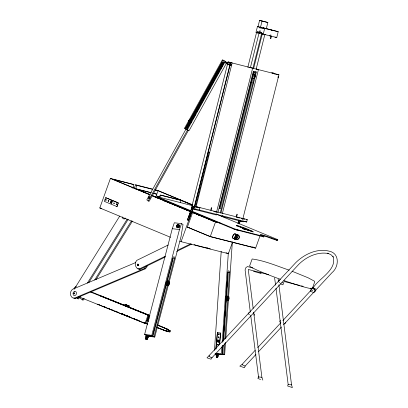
<?xml version="1.0" encoding="UTF-8"?>
<svg xmlns="http://www.w3.org/2000/svg" width="408" height="408" viewBox="0 0 408 408"><rect width="100%" height="100%" fill="white"/><g stroke="black" fill="none" stroke-linecap="round" stroke-linejoin="round"><path stroke-width="0.61" d="M125.613 306.117L125.797 304.904L124.945 304.501L124.899 305.786L126.97 306.617L128.535 307.015L129.311 305.98L124.945 304.501M227.802 296.606L229.449 272.488L229.296 271.218L228.75 270.708L228.138 271.254L227.812 272.544L223.135 341.083L225.961 299.752L225.69 298.432L226.119 297.065L227.542 296.162L228.924 296.856L229.214 298.467L228.699 300.104L227.231 300.757L225.935 299.773L227.231 300.757L228.251 300.053M166.051 284.101L166.082 282.632L166.724 281.515L168.698 281.153L169.412 282.3L169.371 284.055L168.601 285.401L167.55 285.539L166.643 285.054L166.051 284.101L167.096 285.483M167.55 285.539L166.836 284.391L166.877 282.632L167.647 281.291L168.698 281.153M222.62 348.692L222.569 349.212M214.455 350.411L221.207 251.384M215.434 353.731L221.411 354.44L221.932 346.82M222.233 342.378L228.337 252.868M222.834 345.525L222.227 354.414L221.411 354.44M222.839 345.515L222.243 354.231L224.686 354.333L225.502 342.312M226.134 297.213L227.822 272.34L228.149 273.916L226.552 297.31M222.671 354.215L223.278 345.367M223.579 340.94L226.379 299.839M223.864 354.358L224.599 343.572M224.905 339.125L227.542 300.416M225.762 338.518L228.393 299.926M228.608 296.764L232.274 242.995M145.86 339.191L146.074 335.59L147.844 335.799L148.742 336.309L147.166 339.543L145.85 339.206L147.155 339.558M217.586 340.063L217.367 341.884L217.372 341.618L218.851 342.077L219.071 340.257L217.505 340.063L217.464 340.415L218.443 340.542L219.071 340.257M218.351 341.746L218.443 340.542M218.851 342.077L218.989 340.262L217.505 340.063L217.367 341.884L218.933 342.077M145.88 339.252L146.074 335.59L146.156 339.165M215.847 349.095L217.408 332.561L215.929 349.095M217.515 344.908L217.974 344.281L218.224 345L217.515 344.908L217.974 344.281M218.55 337.839L218.173 337.574L218.55 336.952L218.923 337.222L218.469 337.844L218.882 337.666M218.469 334.285L218.923 333.662L219.178 334.376L218.469 334.285L218.764 334.555M218.627 336.952L218.173 337.574M218.55 334.285L218.51 333.841M217.892 344.286L218.224 345M218.805 337.671L218.55 336.952M219.468 344.678L220.59 333.045L219.55 344.678M217.25 357.347L217.694 353.823C214.705 358.622 219.045 358.515 218.678 353.792L217.617 356.342L217.959 356.403L216.281 356.311L215.924 353.614L217.102 353.756M272.396 30.478L270.978 29.891M190.842 122.675L189.761 123.267L188.68 122.696L188.404 121.508L188.955 120.36L190.011 119.932L191.092 120.503L191.367 121.691L190.816 122.839L189.623 123.231M234.513 238.634L236.008 234.457A2.611 0.928 -71.7 0 1 236.676 236.803A2.611 0.928 -71.7 0 1 234.677 239.073L234.284 238.496A2.575 1.474 -67.5 0 1 232.621 237.532A2.575 1.474 -67.5 0 1 233.748 234.391A2.575 1.474 -67.5 0 1 235.768 234.365L235.987 234.447M172.773 258.529L172.788 260.182L167.311 281.107M168.438 281.5L174.369 258.83L174.389 257.132L173.869 256.637L172.885 257.983L152.429 336.274L150.108 335.998L150.501 336.218M153.806 331.01L153.184 331.837M148.742 336.309L149.048 335.08L148.742 336.309L147.502 338.252M194.009 208.248L191.566 207.626L228.082 61.929L230.464 62.521L193.693 209.233L193.948 209.299M194.703 206.275L230.719 62.587L232.142 62.939L196.044 206.968L196.554 207.096L196.641 206.754M195.509 206.474L209.059 152.414L208.253 152.215M195.034 208.906L195.126 209.59L195.034 208.906L246.677 222.003L247.279 219.601L196.126 206.626M199.685 207.886L196.819 207.162L196.901 206.82M197.069 207.223L197.156 206.887L194.453 206.208L195.728 206.535M199.379 209.993L199.981 207.585L198.14 207.488L198.038 207.896L197.844 207.417L196.819 207.162M210.747 210.1L211.349 207.692L211.752 207.794L211.145 210.207M276.752 37.556L256.01 32.324L257.479 26.459L258.927 26.821L259.1 27.657A0.938 0.765 -75.7 0 0 259.825 27.836L260.375 27.183L260.549 28.014A0.938 0.765 -75.7 0 0 261.273 28.198L261.824 27.545L261.997 28.376A0.938 0.765 -75.7 0 0 262.721 28.56L263.272 27.902L278.22 31.691L276.752 37.556L274.987 37.118M247.85 67.203L256.647 32.099M258.034 26.556L259.58 20.4L267.857 22.491L266.296 28.708L267.118 28.912M264.721 28.264L263.252 34.129L261.487 33.691L261.691 32.88L259.932 32.441L260.329 30.85L259.82 30.722L259.422 32.314L257.407 31.809L257.203 32.625L256.01 32.324M257.805 33.538L258.116 32.303M250.385 67.651L259.044 33.099L259.865 33.303M262.069 21.022L260.513 27.234L261.334 27.443M252.914 68.309L261.574 33.747L263.114 34.129M216.689 213.777L216.388 214.985L193.693 209.233M253.633 68.488L262.293 33.925M218.056 212.201L253.378 71.273M253.761 74.649L254.373 72.216L253.654 72.032L219.438 208.401L220.192 208.59L252.848 78.295M256.168 69.12L264.828 34.568L265.649 34.777M254.113 77.948L220.32 212.777L220.988 212.945L256.311 72.017L253.297 71.252M254.72 75.511L255.638 71.849L256.311 72.017M222.171 216.459L222.324 215.837L222.839 215.965L222.686 216.587L221.656 216.332L243.188 221.794L243.341 221.172M271.009 36.174L270.407 38.582L270.81 38.683L271.417 36.266M236.288 216.587L236.89 214.18L237.293 214.282L236.686 216.694M242.918 218.515L278.934 74.827L228.082 61.929M246.315 219.723L246.396 219.382L247.279 219.601M144.6 334.509L151.786 335.366L152.531 335.789L145.345 334.932L144.6 334.509L172.288 228.699L174.323 222.778L181.509 223.635L183.034 224.502L180.958 236.91L169.065 282.377M151.786 335.366L179.474 229.556L181.509 223.635M166.505 284.182L152.821 336.493L151.337 335.646M168.422 284.835L154.754 337.059L154.015 336.636L167.479 285.177M147.492 265.333L146.681 267.429L145.212 268.857L75.582 298.355L73.843 298.207M110.874 200.976L112.266 201.526L112.19 201.792L110.874 200.976L110.277 202.705L111.67 203.25L111.797 202.934L110.277 202.705M254.164 315.308L254.363 314.655L253.985 314.002M285.559 322.58L285.36 323.233L284.707 323.498M311.834 289.17L311.635 289.823L312.013 290.476L312.742 290.746M315.853 290.399L315.659 291.052L315.002 291.317M227.996 296.213L226.522 296.866L226.006 298.503L226.302 300.115L227.684 300.813M226.756 300.171L226.46 298.559L226.976 296.922M146.727 339.293L147.844 335.799C147.997 336.794 145.457 338.008 146.186 338.467M276.002 288.313L288.16 384.448L287.64 385.978L292.368 387.6L291.541 384.841L278.894 284.845M110.874 202.572L111.267 201.43M111.67 203.25L112.266 201.526M126.638 305.505L126.827 304.98M129.311 305.98L127.429 305.5L126.97 306.617M128.882 305.949L128.183 306.989M145.054 323.468L147.976 315.16L148.767 315.364L145.845 323.666L145.054 323.468L79.101 296.927M148.696 316.848L147.752 319.53L147.339 319.423M147.334 319.25L148.507 319.719L149.053 318.158L148.028 317.745M156.84 327.496L166.337 331.148L167.061 329.098L170.325 330.903M248.717 269.815L248.533 271.692L253.169 308.371M170.559 237.303L99.797 207.953L110.425 178.429L133.926 184.61L132.641 188.175M116.953 206.586L104.295 201.343L105.667 197.661L118.284 202.898L116.953 206.586L118.284 202.898L105.667 197.661M152.791 189.19L135.538 184.804L134.252 188.369L135.135 188.736M152.587 189.348L136.853 185.354L135.573 188.919L134.4 188.618M148.42 197.814L149.384 198.558L148.42 197.814L148.696 197.054L149.935 197.039L148.696 197.054M148.991 197.957L149.262 197.197M148.818 198.416L149.486 198.257L149.761 197.492L149.364 196.891M156.529 194.907L158.034 190.73L192.117 204.862M192.663 205.709L158.222 196.957C157.437 197.513 157.534 197.416 158.59 197.89L234.513 229.352L263.792 236.931L263.961 236.462A9.195 0.627 19.8 0 1 261.038 234.641A9.195 0.627 19.8 0 1 270.06 237.451L271.478 237.986A5.819 0.398 19.8 0 0 276.262 239.583L277.42 239.863A5.819 0.398 19.8 0 0 277.022 239.338L216.648 214.292M158.59 197.89L158.758 197.421L157.728 196.901L158.222 196.957M164.144 201.19L164.562 200.027M180.275 202.71L181.116 200.379L192.27 205.005M230.423 64.678L230.709 64.785L230.474 64.53M230.688 64.525L230.709 64.785M187.415 220.024L192.199 206.729A0.775 0.632 -75.7 0 1 192.556 206.285L192.719 206.224A0.775 0.632 -75.7 0 1 193.31 206.463L193.387 206.632A0.775 0.632 -75.7 0 1 193.377 207.218L188.588 220.514L187.415 220.024L192.306 206.759A0.775 0.632 -75.7 0 1 192.663 206.315L192.826 206.249A0.775 0.632 -75.7 0 1 193.417 206.494L193.494 206.657A0.775 0.632 -75.7 0 1 193.484 207.244L181.091 241.669L179.918 241.184M188.21 219.295L188.629 219.249L188.302 219.438M189.302 216.255L189.628 216.067L189.501 216.424M190.597 213.389L190.459 213.042L190.75 213.348M192.831 207.182L192.693 206.836L192.984 207.142M188.43 219.081L188.562 219.428M189.394 216.398L189.521 216.041M190.643 213.323L190.618 213.001M192.882 207.116L192.959 206.825M191.372 211.844L192.683 212.389L187.369 227.154L189.205 227.618M187.308 227.129L210.242 236.64L215.557 221.876L220.351 223.094M278.093 76.816L278.067 76.556M233.463 228.944L233.631 228.475L192.102 211.252M237.935 223.395L238.976 220.504M238.037 223.421L239.078 220.529M236.513 230.005L236.681 229.531L263.961 236.462M181.091 241.669L228.383 253.684L232.631 241.873M239.108 223.88L240.149 220.993M239.216 223.91L240.256 221.019M234.503 238.654L235.921 234.427L234.564 238.7M234.707 238.435L234.814 238.772L236.319 234.529L234.809 238.746A2.27 0.811 -71.7 0 0 236.426 237.186A2.27 0.811 -71.7 0 0 236.314 234.605L235.982 234.707L236.252 234.585A2.27 0.811 -71.7 0 1 236.365 237.165A2.27 0.811 -71.7 0 1 234.753 238.751M236.436 234.58L234.768 238.644L235.452 239.266M210.242 236.64L255.607 248.161L260.069 235.763M260.329 235.084A9.195 0.627 19.8 0 1 269.892 237.92L271.31 238.456L271.478 237.986M271.31 238.456A5.819 0.398 19.8 0 0 276.094 240.052L276.665 240.2L277.022 239.338M276.665 240.2L276.945 239.761M311.36 288.487L310.366 291.246L314.027 292.699L315.435 288.798L312.156 287.441M276.69 31.549L278.22 31.691M146.87 339.573L147.191 338.737M255.959 354.445L245.157 366.063L244.423 367.715L239.843 366.139L242.112 364.38L255.127 350.385M190.924 121.671L190.551 122.451L189.822 122.747L189.031 122.339L188.843 121.533L189.22 120.748L189.95 120.452L190.735 120.86M190.679 122.803L191.23 121.655L190.949 120.467L190.011 119.932M176.572 226.068L177.123 224.92L178.179 224.492L179.26 225.063L179.535 226.251L178.984 227.394L177.929 227.827L176.848 227.256L176.572 226.068L176.985 227.292L177.929 227.827L179.01 227.236L177.791 227.791M176.71 226.103L177.261 224.956L178.316 224.528L179.239 225.287L178.179 224.492M179.097 226.226L178.719 227.006L177.99 227.307L177.2 226.899L177.011 226.088L177.388 225.308L178.118 225.012L178.765 225.379L178.954 226.19L178.582 226.97L177.852 227.271M178.847 227.358L179.469 226.282M146.222 266.189L144.248 268.612L74.618 298.11C69.931 298.625 69.141 291.353 72.634 289.267L135.828 262.497M222.493 349.447L222.156 349.789M187.252 129.841L184.569 128.199L222.345 59.976L224.252 60.466L226.654 62.812L189.128 130.591L186.629 129.683L223.477 63.123L222.146 61.822L189.786 120.273M185.161 128.627L188.552 122.502M188.899 122.589L185.507 128.714L186.976 129.769L186.629 129.683M190.133 120.365L222.498 61.909L222.146 61.822M186.094 128.229L186.711 127.112M187.634 125.445L188.251 124.333M191.337 118.764L191.954 117.652M193.8 114.311L194.417 113.2M195.034 112.083L196.886 108.742M197.498 107.63L199.349 104.29M199.966 103.178L200.889 101.505M201.506 100.394L202.123 99.282M203.975 95.941L204.592 94.824M206.438 91.489L207.055 90.372M207.672 89.26L209.523 85.92M210.135 84.808L211.987 81.467M212.604 80.351L213.221 79.239M213.838 78.127L214.761 76.454M216.612 73.114L217.224 72.002M219.076 68.661L219.693 67.549M220.31 66.438L222.156 63.097M186.675 127.719L187.537 128.214L186.675 127.719L189.44 122.732M190.664 120.513L222.895 62.302L223.176 62.373L190.638 121.14M186.109 128.877L146.819 199.838L148.216 201.016L149.17 201.261L188.527 130.188M187.032 127.214L189.485 122.777M190.714 120.559L191.332 119.452L192.285 119.692M186.956 127.791L189.715 122.803M187.257 128.143L190.016 123.16M191.24 120.947L223.426 62.822L223.829 63.209L223.477 63.123M188.455 126.551L189.072 125.445M192.617 119.09L193.973 116.586M194.585 115.479L195.197 114.373M196.625 111.853L197.651 109.946M198.263 108.839L200.104 105.514M200.323 105.172L202.557 101.087M202.791 100.72L204.638 97.379M205.255 96.268L206.234 94.442M206.489 94.039L208.687 90.015M209.299 88.908L209.911 87.802M210.523 86.695L211.14 85.588M211.726 84.573L212.364 83.375M212.961 82.35L214.817 78.943M215.429 77.836L217.27 74.516M217.892 73.44L218.494 72.303M219.127 71.216L219.718 70.089M220.335 68.978L220.973 67.876M221.559 66.764L223.4 63.444M193.423 118.121L194.04 117.009M194.652 115.903L195.264 114.791M197.11 111.466L197.722 110.354M198.339 109.247L199.257 107.584M209.702 88.725L210.314 87.618M218.3 73.195L218.912 72.083M220.754 68.758L221.371 67.646M221.983 66.54L222.6 65.428M187.216 130.106L224.747 62.327L222.345 59.976M148.216 201.016L187.568 129.943M137.593 265.46L138.613 265.746L137.593 265.46L137.389 264.705L137.72 264.114L138.74 264.404L137.72 264.114M138.077 265.582L137.868 264.828L138.2 264.236M138.128 265.623L138.46 265.037L138.256 264.282M168.004 284.697L168.529 283.779L168.555 282.581L168.06 281.79L167.336 281.887M74.169 289.262L119.712 216.113M76.24 297.509L77.663 298.697L78.668 297.08M87.373 283.096L127.225 219.091M80.299 296.249L78.627 298.942L77.663 298.697M88.674 282.805L128.189 219.336M79.443 297.503L82.288 299.87L83.293 298.258M94.681 279.97L131.519 220.804M84.257 298.503L83.252 300.115L82.288 299.87M95.982 279.679L132.483 221.049M194.871 207.193L194.091 207.065L194.285 206.29L194.652 206.213L194.193 206.683L194.376 207.31L195.151 206.922L194.652 206.213M194.545 206.524L194.958 206.524L194.402 206.734L194.626 207.035M194.749 207.101L194.881 206.57L194.427 206.458M194.973 206.876L194.744 207.228L194.937 206.453L195.151 206.922M333.321 257.06L330.929 254.658L327.374 253.144L328.425 253.511C317.531 251.547 306.418 256.744 298.794 264.338L212.032 357.648L211.013 359.203L207.009 357.826L295.836 262.568C304.373 254.153 317.133 248.11 329.21 251.17C339.833 253.23 339.119 266.939 332.005 272.661L283.611 324.707M254.368 77.036L254.194 77.209A0.612 0.352 -76 0 1 253.863 77.127L253.796 76.888M227.516 298.926L227.649 298.722A0.536 0.306 -83.2 0 0 227.684 298.177L227.582 297.983A0.581 0.332 -83.2 0 0 227.256 297.993L227.123 298.197A0.536 0.306 -83.2 0 0 227.118 298.738M167.479 282.887L167.637 282.754A0.581 0.332 -83.2 0 1 167.938 282.923L167.994 283.178A0.536 0.306 -83.2 0 1 167.856 283.698L167.698 283.825A0.581 0.332 -83.2 0 1 167.402 283.657L167.346 283.407M257.728 347.585L280.291 323.325M282.892 320.525L311.09 290.2M312.824 288.334C318.317 278.521 337.839 269.984 332.923 256.193M258.55 351.655L281.454 327.027M105.616 199.767L106.299 199.624L106.335 200.063L105.993 200.348L105.616 199.767L105.657 200.206M108.13 200.812L108.467 200.527L108.13 200.812L108.543 201.399L108.808 200.67L108.431 200.517M108.808 200.67L108.543 201.399M113.725 203.133L114.067 202.847L114.444 203.424L114.102 203.709L113.766 203.143M116.234 204.173L116.576 203.888L116.311 204.617L116.275 204.184M116.535 203.878L116.953 204.464L116.275 204.607M254.087 78.173L253.766 78.428A2.178 1.255 -76 0 1 252.578 78.127L252.328 77.285A2.009 1.158 -76 0 1 252.827 75.286L253.445 74.664A2.178 1.255 -76 0 1 254.633 74.965L254.883 75.806A2.009 1.158 -76 0 1 254.791 76.847M169.794 331.995A0.683 0.393 -68.1 0 1 169.529 331.857L169.483 331.735A0.683 0.393 -68.1 0 1 169.804 330.822L169.917 330.74A0.683 0.393 -68.1 0 1 170.299 330.837L170.345 330.959A0.683 0.393 -68.1 0 1 170.024 331.872L166.337 331.148L156.861 327.461M227.276 300.033L227.98 299.543L228.332 298.426L228.133 297.33L227.491 296.886M226.97 296.478L227.542 296.162M226.119 297.065L226.522 296.866M168.173 245.029L136.813 260.355C133.753 263.17 135.573 269.739 140.143 269.27L165.23 257.009M139.179 269.025L165.408 256.209M177.383 250.354L191.066 243.668M176.633 251.435L191.459 244.193M279.449 280.51L278.797 280.78L278.598 281.428L278.975 282.081L279.704 282.351M281.959 282.928L282.616 282.657M249.273 312.722L248.62 312.992L248.421 313.64L248.798 314.293L249.528 314.563M280.627 320.688L279.97 320.953L279.771 321.606L280.148 322.259L280.877 322.529M190.087 120.487L189.358 120.783L188.986 121.564L189.174 122.374M189.684 122.711L190.409 122.415L190.786 121.635L190.597 120.824M178.536 227.297L179.168 227.042L178.806 226.95M188.817 122.732L189.96 123.038L189.761 123.267L188.68 122.696M177.342 227.149L176.848 227.256M169.534 331.25L168.728 330.939L166.337 331.148L169.34 331.714A0.852 0.49 -68.1 0 0 169.473 331.566M147.477 338.742L146.299 338.227M216.429 356.276L216.383 357.245L217.729 357.321M194.728 206.234L194.285 206.29M194.417 207.136L194.805 206.555M194.494 207.157L195.014 207.136M209.406 355.883L208.988 355.97L210.554 357.275L212.032 357.648M242.531 364.298L242.112 364.38L242.592 364.956L245.157 366.063M194.167 207.085L194.361 206.31L194.091 207.065M166.082 282.632L166.877 282.632M166.229 284.315L165.602 284.401L166.78 284.539M237.599 234.784A2.575 1.474 -67.5 0 0 236.13 234.457L236.288 234.529A2.611 2.601 32.8 0 1 239.261 236.125A2.611 2.601 32.8 0 1 238.109 239.333A2.611 2.601 32.8 0 1 234.763 238.644L234.779 238.644A2.575 1.474 -67.5 0 0 236.813 238.619A2.575 1.474 -67.5 0 0 237.946 235.482A2.575 1.474 -67.5 0 0 236.278 234.518L234.921 238.787M288.16 384.448L291.541 384.841M140.143 269.27L137.986 268.632M218.719 353.996L220.493 354.139M220.356 353.94L219.927 353.955L220.825 354.062M219.218 333.933L219.178 334.376M125.185 305.062L124.761 305.026L129.122 306.505M125.669 305.975L125.414 305.954L125.924 306.199M127.77 306.821L128.025 306.841M172.288 228.699L179.474 229.556M172.615 258.621L174.369 258.83M227.695 272.279L229.449 272.488M167.647 281.291L167.193 281.234L166.423 282.581L166.382 284.34L166.836 284.391M169.412 282.3L168.958 282.244L168.244 281.097M168.917 284.004L169.371 284.055M168.147 285.345L168.601 285.401M228.47 296.8L228.924 296.856M226.935 297.019L225.762 296.876L226.312 297.264M226.46 298.559L225.69 298.432M151.725 335.871L149.017 335.371M148.665 335.998L154.015 336.636M148.17 336.274L154.754 337.059M222.294 354.047L224.686 354.333M215.057 353.558L221.034 354.272M236.227 225.757L243.596 228.052L252.725 231.856M216.663 357.301L216.388 357.25M234.779 238.644L234.682 238.593A2.575 1.474 -67.5 0 0 235.503 239.154M217.326 332.566L220.59 333.045M169.274 331.76L167.29 331.393L157.208 327.496M166.337 331.148L169.504 331.791M276.777 240.23L277.251 240.332A5.819 0.398 19.8 0 0 277.318 240.042M264.588 28.269L263.048 27.882L263.869 28.086M267.857 22.491L259.58 20.4M269.504 35.756L270.703 36.052M248.839 67.203L252.644 68.146L216.633 211.839L217.143 211.966M256.183 69.059L258.427 69.62L222.416 213.308L222.931 213.435M275.38 73.94L278.934 74.827M253.618 72.027L254.373 72.216M251.027 82.36L251.782 82.549M252.889 82.829L253.557 82.997M242.954 219.06L242.551 218.382L244.198 218.831M191.566 207.626L194.198 208.284M242.831 221.044L246.677 222.003M240.735 221.182L243.188 221.794M257.479 26.459L276.772 31.334M270.58 34.915L271.192 35.221M257.407 31.809L261.875 32.936M224.747 62.327L226.654 62.812M230.382 65.27L230.469 65.295A0.663 0.541 -75.7 0 0 231.198 64.877A0.663 0.541 -75.7 0 0 230.918 64.046L230.831 64.025A0.663 0.541 -75.7 0 1 231.112 64.857A0.663 0.541 -75.7 0 1 230.382 65.27L225.95 63.434M190.949 120.467L191.071 120.732L190.148 119.967L188.955 120.36M188.404 121.508L189.093 120.396L189.404 120.646M189.276 121.615L189.802 122.42M184.569 128.199L186.002 128.566M208.004 152.148L209.273 152.47M155.254 189.812L157.718 190.439L192.224 204.75M133.926 184.61L112.715 179.219L149.695 194.56M155.009 189.965L158.034 190.73M219.473 208.406L220.192 208.59M135.578 188.705L151.016 192.627M153.484 193.254L156.611 194.152A4.733 2.708 -67.5 0 0 158.1 197.008A4.733 2.708 -67.5 0 0 161.221 195.325L181.116 200.379M157.004 196.549A4.733 2.708 -67.5 0 0 160.568 195.055L180.943 200.226M151.184 192.775L136.716 189.098L150.221 194.698M152.995 193.234L156.611 194.152M242.913 218.642L242.709 218.999M195.131 206.672L194.606 206.387M213.761 211.456L217.178 212.328M236.171 217.158L239.608 218.025M241.057 218.397L244.525 219.274M149.486 198.257L150.052 198.4M191.719 212.145L192.683 212.389M190.459 213.042L190.725 213.032M217.194 222.187L215.383 221.728L151.98 195.432M242.286 228.562L249.528 230.398M243.53 228.98L252.526 231.265M234.493 229.27L239.7 230.591M235.921 234.427L234.432 238.558A2.575 1.474 -67.5 0 1 232.769 237.594A2.575 1.474 -67.5 0 1 233.896 234.457A2.575 1.474 -67.5 0 1 235.921 234.427A2.611 0.928 -71.7 0 1 236.849 235.508A2.611 0.928 -71.7 0 1 235.696 238.716A2.611 0.928 -71.7 0 1 234.467 238.568M177.123 224.92L177.572 225.201M179.138 226.261L179.5 226.353L179.122 225.027M99.797 207.953L101.638 208.422M196.421 245.351L197.543 245.636M198.104 245.779L208.728 248.477L206.968 247.748M209.289 248.62L210.411 248.906M252.827 267.944L247.37 266.557L245.759 267.801L245.101 269.953L250.313 312.135M248.421 269.51L268.745 274.671M300.104 285.549L284.136 281.495L282.943 284.804L280.378 283.8M301.328 285.86L303.175 286.329M310.539 288.201L314.838 289.292L312.105 288.16M137.389 264.705L137.868 264.828M144.248 268.612L145.212 268.857M148.282 316.741L149.45 317.041L148.094 316.435M74.618 298.11L75.582 298.355M148.298 317.97L149.053 318.158M148.507 319.719L148.92 319.826M236.681 229.531L233.631 228.475M98.042 304.281L97.548 304.174L98.083 304.45M125.256 305.811L126.47 306.184M121.849 313.864L120.737 313.558L130.713 317.46M125.797 304.904L127.429 305.5M122.186 313.981L122.507 314.099M99.022 304.608L99.363 304.73M260.61 379.542L257.871 378.41L258.509 376.916L250.711 315.282M289.206 270.162C277.022 266.052 264.94 260.722 252.144 258.978L249.747 265.634A33.441 2.275 19.8 0 0 280.444 279.312M292.057 271.233L308.015 277.746L314.537 281.229L314.695 281.918L312.298 288.578A33.441 2.275 19.8 0 1 283.983 280.571M132.493 318.143L134.869 319.056M137.246 319.969L139.026 320.652M146.151 323.391L147.339 323.845M123.384 314.435L128.132 316.271M123.099 314.328L127.837 316.169M90.484 291.557L126.409 306.01M128.173 306.724L149.96 315.491M126.296 306.087L99.537 295.494L148.767 315.364M149.761 315.527L127.469 306.556L128.535 307.015M90.265 291.939L147.976 315.16M122.308 313.844L124.073 314.553M144.682 322.845L147.63 324.034M103.795 306.51L105.565 307.224M107.921 308.173L109.691 308.882M110.869 309.356L113.817 310.544M114.995 311.018L117.943 312.207M121.482 313.63L123.843 314.578M126.2 315.527L127.969 316.241M129.147 316.715L130.917 317.424M133.273 318.373L135.043 319.087M136.221 319.561L139.169 320.744M142.708 322.167L147.426 324.069M98.675 304.684L145.845 323.666M230.918 64.046L225.379 61.746A0.663 0.541 -75.7 0 0 224.956 61.781M226.037 63.454L230.469 65.295M160.568 195.055L161.221 195.325M135.538 184.804L136.853 185.354M158.758 197.421L190.929 210.768M152.046 195.534L215.557 221.876M110.425 178.429L150.195 194.922M151.949 195.651L202.22 216.531M203.393 217.015L213.96 221.401M153.01 196.197L154.775 196.926M155.948 197.416L157.707 198.145M164.756 201.067L170.626 203.505M171.799 203.99L173.558 204.719M174.736 205.209L176.496 205.938M177.669 206.423L180.02 207.397M181.779 208.131L185.303 209.59M186.476 210.079L188.236 210.809M193.581 213.027L194.754 213.511M198.273 214.97L200.027 215.699M201.2 216.184L202.96 216.913M211.166 220.315L213.506 221.289M252.664 246.942L255.607 248.161M252.715 247.039L254.47 247.768L210.069 236.492L187.762 227.236M226.042 252.715L228.383 253.684M194.096 244.479L195.86 245.208M260.324 272.707L261.161 273.059L261.018 273.452L253.475 271.31M146.498 320.494L148.257 321.229M157.656 325.166L167.061 329.098L169.856 330.786M146.88 320.448L148.053 320.943M157.447 324.895L168.014 329.343M146.554 320.397L148.308 321.142M157.687 325.12L167.061 329.098L168.728 330.939M262.829 380.108L261.89 377.308L258.509 376.916L258.856 377.099M189.445 122.329L190.006 122.65M178.908 225.415L178.255 225.048L177.526 225.344L177.154 226.124L177.342 226.935M150.751 335.753L151.46 336.156M242.551 218.382L242.877 219.045M242.505 218.555L242.729 219.004M274.87 74.19L273.671 73.017L271.759 72.532L272.962 73.705M73.848 293.694L73.792 293.413M274.604 277.904L275.604 285.151M216.628 356.373L215.924 353.614L216.449 355.74M278.18 279.184L278.419 281.071M253.654 312.171L261.89 377.308M122.334 216.918L122.528 217.933A2.009 1.642 -75.7 0 0 123.986 218.831L124.853 218.464A2.178 1.78 -75.7 0 0 125.22 218.096M167.377 283.422A0.536 0.306 -83.2 0 1 167.515 282.902M227.511 298.988A0.581 0.332 -83.2 0 1 227.185 298.998M169.759 330.766A0.852 0.49 -68.1 0 0 169.738 330.577L169.687 330.424A0.852 0.49 -68.1 0 0 169.208 330.307L169.065 330.409A0.852 0.49 -68.1 0 0 168.667 331.546L168.718 331.699A0.852 0.49 -68.1 0 0 169.055 331.867M74.516 293.791A0.561 0.459 -75.7 0 0 74.756 293.306L74.705 293.031A0.561 0.459 -75.7 0 0 74.297 292.781L74.052 292.883A0.561 0.459 -75.7 0 0 73.823 293.367M74.282 293.887A0.561 0.459 -75.7 0 1 73.873 293.638M73.96 288.543A4.819 3.942 -75.7 0 1 76.271 286.503M263.792 236.931A9.195 0.627 19.8 0 1 262.66 236.451M237.793 235.421A2.575 1.474 -67.5 0 1 237.787 236.217M237.573 237.079A2.575 1.474 -67.5 0 1 237.186 237.889M156.631 196.233A4.733 2.708 -67.5 0 1 156.33 195.789M278.424 76.158A0.663 0.541 -75.7 0 1 277.991 77.362M278.435 76.25A0.663 0.541 -75.7 0 1 278.047 77.326M254.623 77.357A2.009 1.158 -76 0 1 254.383 77.806M254.363 77.092A0.612 0.352 -76 0 0 254.51 76.485L254.439 76.24A0.612 0.352 -76 0 0 254.108 76.158L253.934 76.332A0.612 0.352 -76 0 0 253.776 76.944M123.94 218.902A2.009 1.642 -75.7 0 0 124.384 218.928L125.256 218.566A2.178 1.78 -75.7 0 0 125.623 218.198M177.786 226.16C178.378 227.491 178.648 224.895 177.786 226.16M189.618 121.599C190.21 122.93 190.48 120.34 189.618 121.599M167.265 282.856L167.239 284.055L167.734 284.845L168.458 284.748L168.983 283.835L169.009 282.637L168.514 281.846L167.79 281.938L167.265 282.856M194.478 206.754L194.494 206.718M227.241 297.427L226.894 298.544L227.093 299.645L227.73 300.084L228.434 299.6L228.786 298.483L228.587 297.381L227.945 296.942L227.241 297.427M236.492 234.835L235.151 238.547L235.63 238.981A2.27 2.264 32.8 0 0 238.966 237.828A2.27 2.264 32.8 0 0 237.13 234.809L236.487 234.84M253.394 74.99L253.103 75.353A2.009 1.158 -76 0 0 252.603 77.352L252.853 78.193A2.178 1.255 -76 0 0 254.036 78.494L254.653 77.872A2.009 1.158 -76 0 0 255.158 75.878L254.903 75.036A2.178 1.255 -76 0 0 253.72 74.735L253.394 74.99M74.383 291.521L73.96 291.766A2.178 1.78 -75.7 0 0 73.042 293.658L73.236 294.678A2.009 1.642 -75.7 0 0 74.689 295.57L75.562 295.203A2.178 1.78 -75.7 0 0 76.485 293.316L76.286 292.296A2.009 1.642 -75.7 0 0 74.832 291.404L74.383 291.521M125.924 304.756L125.633 304.735L128.622 305.745L125.924 304.756M236.961 225.354L236.395 225.287L243.887 228.771L253.511 231.912L246.019 228.429L236.961 225.354"/></g></svg>
